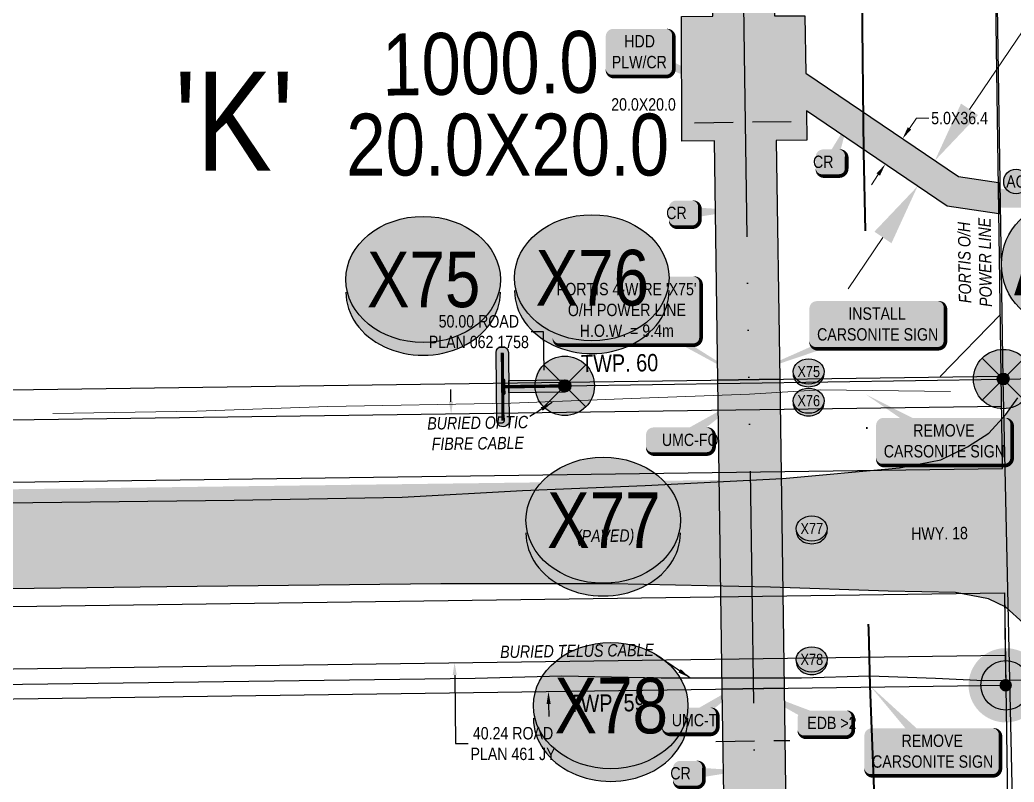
# Model space of a CAD drawing. Extents: x 57693 to 70573, y 5994359 to 6008381.
# Drawn here: x 64989 to 65149.7, y 5998480.8 to 5998604 of the extents above; entities that cross this region are included whole.
import ezdxf
from ezdxf.enums import TextEntityAlignment as Align

# ---------------------------------------------------------------- set-up
doc = ezdxf.new("R2010")
doc.units = 0
doc.header["$LTSCALE"] = 5
doc.header["$PDSIZE"] = -3
for name, pattern in [('COOP2', [10, 5, -1, 0, -1, 0, -1, 0, -1, 0, -1]), ('DASHDOT', [25.4, 12.7, -6.35, 0, -6.35]), ('foc-TIELINE', [1.875, 1.25, -0.625])]:
    doc.linetypes.add(name, pattern=pattern)
doc.layers.get('Defpoints').update_dxf_attribs({"color": 9})
doc.layers.add('AS-FIBRE-OPTIC', color=7, linetype='foc-FIBREOP', lineweight=9, true_color=0xff9c38)
doc.layers.add('AS-FIBRE-OPTIC-1000', color=7, linetype='foc-FIBREOP', lineweight=9, true_color=0xff9c38)
for name, color, linetype in [('AS-POWER', 104, 'foc-POWER'), ('AS-POWER-EXISTING-PP', 72, 'Continuous'), ('AS-POWER-EXISTING-PP-1000', 72, 'Continuous'), ('AS-POWER-T-1000', 104, 'Continuous'), ('AS-ROADS', 254, 'Continuous'), ('AS-SYMBOL', 7, 'Continuous'), ('AS-SYMBOL-1000', 7, 'Continuous'), ('AS-TELEPHONE', 224, 'foc-TEL'), ('AS-TELEPHONE-T-1000', 224, 'Continuous'), ('CG-NOTES', 7, 'Continuous'), ('CG-NOTES-1000', 7, 'Continuous'), ('D-TXT-1000', 6, 'Continuous'), ('DETAIL-T', 7, 'Continuous'), ('L-MON', 1, 'Continuous'), ('L-MON-1000', 1, 'Continuous'), ('L-ROAD-T-1000', 7, 'Continuous'), ('L-SEC', 7, 'Continuous'), ('L-TITLEDB', 4, 'Continuous'), ('L-TITLEDB-T-1000', 4, 'Continuous'), ('P-APEX RECON PAY ITEMS-1000', 240, 'Continuous'), ('P-APEX RECON-10m BUFFER', 51, 'COOP2'), ('P-APEX RECON-URBAN', 30, 'COOP2'), ('P-APEX RECON-WORK AREA', 104, 'Continuous'), ('P-BUFFER-PURPLE', 187, 'foc-TIELINE'), ('P-BUFFER-PURPLE-T', 187, 'Continuous'), ('P-CROSSINGS', 250, 'Continuous'), ('P-CROSSINGS-1000', 250, 'Continuous')]:
    doc.layers.add(name, color=color, linetype=linetype)
for name, color, linetype, lineweight in [('AS-RECON EXISTING', 151, 'DASHDOT', 40), ('P-APEX RECON-TWS-T', 104, 'Continuous', 9), ('P-APEX RECON-TWS-T-1000', 104, 'Continuous', 9), ('T-TEXT-1000', 48, 'Continuous', 18)]:
    doc.layers.add(name, color=color, linetype=linetype, lineweight=lineweight)
doc.layers.add('P-APEX RECON-TO BE DRILLED-H', color=7, linetype='Continuous', true_color=0xffafe1)
doc.styles.add('1.8', font='ARIALN.TTF', dxfattribs={"height": 2})
doc.styles.add('175L', font='ARIALN.TTF', dxfattribs={"height": 10})
doc.styles.add('80', font='ARIALN.TTF', dxfattribs={"height": 10})
doc.styles.add('80CG', font='ARIALN.TTF', dxfattribs={"height": 10})
doc.styles.add('80L', font='ARIALN.TTF', dxfattribs={"height": 10})
doc.styles.add('Crossing', font='ARIALN.TTF', dxfattribs={"height": 10})
doc.styles.add('foc-LtypeFont', font='ARIALN.TTF', dxfattribs={"height": 7.35})
doc.linetypes.add('foc-FIBREOP', pattern='A,10,-1,["FO",foc-LtypeFont,S=0.2,R=0,X=-0.5,Y=-0.75],-2.75', length=13.75)
doc.linetypes.add('foc-POWER', pattern='A,6,-1,["P",foc-LtypeFont,S=0.2,R=0,X=-0.625,Y=-0.75],-1.24,4', length=12.24)
doc.linetypes.add('foc-POWER-NOLINE', pattern='A,0,-4,["P",foc-LtypeFont,S=0.2,R=0,X=-0.625,Y=-0.75],-8.24', length=12.24)
doc.linetypes.add('foc-TEL', pattern='A,2,-1,["T",foc-LtypeFont,S=0.2,R=0,X=-0.425,Y=-0.75],-1.24,8', length=12.24)
doc.dimstyles.new('Compass 1 000', dxfattribs={"dimtxt": 1.8, "dimasz": 2, "dimexe": 0.2, "dimexo": 0.0625, "dimgap": 0.5, "dimtad": 0, "dimtih": 1, "dimtoh": 1, "dimzin": 0, "dimdsep": 46, "dimtxsty": '1.8', "dimcen": 0.1, "dimse1": 1, "dimse2": 1, "dimclrd": 256, "dimclrt": 256, "dimaunit": 1, "dimadec": 4, "dimazin": 0, "dimtfac": 0.06, "dimtofl": 0, "dimtmove": 0, "dimatfit": 0, "dimfxl": 0.2, "dimtolj": 1, "dimtzin": 0, "dimlwd": -1, "dimarcsym": 0})
doc.dimstyles.new('Compass 5 000', dxfattribs={"dimscale": 5, "dimtxt": 9, "dimasz": 2, "dimexe": 0.2, "dimexo": 0.0625, "dimgap": 0.5, "dimtad": 0, "dimtih": 1, "dimtoh": 1, "dimzin": 0, "dimdsep": 46, "dimtxsty": '80CG', "dimcen": 0.1, "dimse1": 1, "dimse2": 1, "dimclrd": 256, "dimclrt": 256, "dimaunit": 1, "dimadec": 4, "dimazin": 0, "dimtfac": 0.06, "dimtofl": 0, "dimtmove": 0, "dimatfit": 1, "dimfxl": 0.2, "dimtolj": 1, "dimtzin": 0, "dimlwd": -1, "dimarcsym": 0})

# ---------------------------------------------------------------- blocks, each defined once
blk = doc.blocks.new('fdia')
at = {"color": 255, "const_width": 1}
blk.add_lwpolyline([(-0.5, 0, 1), (0.5, 0, 1)], format="xyb", close=True, dxfattribs=at)
blk = doc.blocks.new('Fdiaa')
blk.add_blockref('fdia', (0, 0))
blk = doc.blocks.new('fdib')
at = {"color": 1, "const_width": 1.6}
blk.add_lwpolyline([(-0.4, 0, 1), (0.4, 0, 1)], format="xyb", close=True, dxfattribs=at)
at = {"color": 1}
blk.add_circle((0, 0), 0.8, dxfattribs=at)
blk = doc.blocks.new('Fdibb')
blk.add_blockref('fdib', (0, 0))
blk = doc.blocks.new('fdicc')
for name in ['Fdibb', 'Fdiaa']:
    blk.add_blockref(name, (0, 0))
blk = doc.blocks.new('FDI')
blk.add_blockref('fdicc', (0, 0))
blk = doc.blocks.new('*U416')
h = blk.add_hatch(color=255)
h.dxf.hatch_style = 1
edge = h.paths.add_edge_path()
edge.add_arc((-0.012, 1.1), 0.2, 0.6448, 180.6448, ccw=False)
edge.add_line((0.188, 1.102), (0.202, -0.198))
edge.add_line((0.202, -0.198), (0.212, -1.098))
edge.add_arc((0.012, -1.1), 0.2, -179.3552, 0.6448, ccw=False)
edge.add_line((-0.188, -1.102), (-0.212, 1.098))
h = blk.add_hatch(color=255)
h.dxf.hatch_style = 1
edge = h.paths.add_edge_path()
edge.add_arc((2.008, 0.023), 0.2, -89.3552, 90.6448, ccw=False)
edge.add_line((2.01, -0.177), (0.202, -0.198))
edge.add_line((0.202, -0.198), (0.198, 0.202))
edge.add_line((0.198, 0.202), (2.006, 0.223))
at = {"color": 255}
blk.add_lwpolyline([(-0.212, 1.098, -1), (0.188, 1.102), (0.202, -0.198), (0.212, -1.098, -1), (-0.188, -1.102)], format="xyb", close=True, dxfattribs=at)
at = {"color": 72, "const_width": 0.1, "flags": 128}
for points in [[(-0.012, 1.1), (0.012, -1.1)], [(2.008, 0.023), (0, 0)]]:
    blk.add_lwpolyline(points, dxfattribs=at)
at = {"color": 255, "flags": 128}
blk.add_lwpolyline([(2.006, 0.223, -1), (2.01, -0.177), (0.202, -0.198), (0.198, 0.202)], format="xyb", close=True, dxfattribs=at)
blk = doc.blocks.new('POWERPOLE')
h = blk.add_hatch(color=255)
edge = h.paths.add_edge_path()
edge.add_arc((0, 0), 0.96, 0, 360)
at = {"linetype": 'Continuous'}
for p, q in [((0.679, -0.679), (-0.679, 0.679)), ((-0.679, -0.679), (0.679, 0.679))]:
    blk.add_line(p, q, dxfattribs=at)
blk.add_circle((0, 0), 0.96, dxfattribs=at)
blk = doc.blocks.new('*U1187')
h = blk.add_hatch(color=255)
h.dxf.hatch_style = 1
edge = h.paths.add_edge_path()
edge.add_arc((0, 0), 9.99, 0, 360)
at = {"color": 170}
blk.add_circle((0, 0), 9.99, dxfattribs=at)
at = {"color": 170, "style": '175L'}
blk.add_text('AC', height=10, dxfattribs=at).set_placement((0, 0), align=Align.MIDDLE_CENTER)
blk = doc.blocks.new('*D1939')
at = {"layer": 'Defpoints', "color": 0, "transparency": 16777216}
for p in [(65130.1, 5998585.85), (65127.3, 5998581.71), (65136.9, 5998581.25)]:
    blk.add_point(p, dxfattribs=at)
at = {"layer": 'P-APEX RECON-TWS-T', "transparency": 16777216}
for p, q in [((65142.51, 5998589.53), (65157.82, 5998612.16)), ((65157.82, 5998612.16), (65167.82, 5998612.16)), ((65128.5, 5998568.83), (65122.89, 5998560.55))]:
    blk.add_line(p, q, dxfattribs=at)
for points in [[(65141.13, 5998590.47), (65143.89, 5998588.6), (65136.9, 5998581.25)], [(65127.12, 5998569.77), (65129.88, 5998567.9), (65134.1, 5998577.11)]]:
    blk.add_solid(points, dxfattribs=at)
at = {"layer": 'P-APEX RECON-TWS-T', "transparency": 16777216, "insert": (65192.74, 5998612.16), "char_height": 10, "attachment_point": 5, "style": '80CG'}
blk.add_mtext('\\A1;5.0X36.4', dxfattribs=at)
blk = doc.blocks.new('*U1940')
h = blk.add_hatch(color=255)
edge = h.paths.add_edge_path()
edge.add_line((-46.5, -20), (46.5, -20))
edge.add_arc((46.5, -14), 6, 270, 360)
edge.add_line((52.5, -14), (52.5, 12.5))
edge.add_arc((46.5, 12.5), 6, 0, 90)
edge.add_line((46.5, 18.5), (-46.5, 18.5))
edge.add_arc((-46.5, 12.5), 6, 90, 180)
edge.add_line((-52.5, 12.5), (-52.5, -14))
edge.add_arc((-46.5, -14), 6, 180, 270)
at = {"color": 104, "flags": 128}
blk.add_lwpolyline([(-46.5, -20, 3, 3, 0), (46.5, -20, 3, 3, 0.414214), (52.5, -14, 3, 3, 0), (52.5, 12.5, 3, 0, 0.414214), (46.5, 18.5, 0, 0, 0), (-46.5, 18.5, 0, 0, 0.414214), (-52.5, 12.5, 0, 0, 0), (-52.5, -14, 0, 3, 0.414214)], format="xyseb", close=True, dxfattribs=at)
blk.add_lwpolyline([(-84.83, 0.7, 0, 7.5, 0), (0, 0, 0, 0, 0)], format="xyseb", dxfattribs=at)
at = {"color": 104, "style": '80'}
blk.add_attdef('ENTER_TEXT_001', (-26.85, -4.92), '', height=10, dxfattribs=at)
blk = doc.blocks.new('*U1941')
at = {"true_color": 0xffffa8}
h = blk.add_hatch(color=51, dxfattribs=at)
edge = h.paths.add_edge_path()
edge.add_line((-21.5, -20), (21.5, -20))
edge.add_arc((21.5, -14), 6, 270, 360)
edge.add_line((27.5, -14), (27.5, 12.5))
edge.add_arc((21.5, 12.5), 6, 0, 90)
edge.add_line((21.5, 18.5), (-21.5, 18.5))
edge.add_arc((-21.5, 12.5), 6, 90, 180)
edge.add_line((-27.5, 12.5), (-27.5, -14))
edge.add_arc((-21.5, -14), 6, 180, 270)
at = {"color": 240, "flags": 128}
blk.add_lwpolyline([(-21.5, -20, 3, 3, 0), (21.5, -20, 3, 3, 0.414214), (27.5, -14, 3, 3, 0), (27.5, 12.5, 3, 0, 0.414214), (21.5, 18.5, 0, 0, 0), (-21.5, 18.5, 0, 0, 0.414214), (-27.5, 12.5, 0, 0, 0), (-27.5, -14, 0, 3, 0.414214)], format="xyseb", close=True, dxfattribs=at)
for points in [[(84.61, -37.36, 0, 10, 0), (0, 0, 5, 5, 0)], [(11.03, -3.01, 0, 10, 0), (0, 0, 5, 5, 0)]]:
    blk.add_lwpolyline(points, format="xyseb", dxfattribs=at)
at = {"color": 4, "style": '80'}
blk.add_attdef('OTHER_001', (-14.7, -5), '', height=10, dxfattribs=at)
blk = doc.blocks.new('*D1946')
at = {"layer": 'Defpoints', "color": 0, "transparency": 16777216}
for p in [(65131.67, 5998584.79), (65132.28, 5998584.38), (65129.48, 5998580.24)]:
    blk.add_point(p, dxfattribs=at)
at = {"layer": 'P-APEX RECON-TWS-T-1000', "transparency": 16777216}
for p, q in [((65132.79, 5998586.45), (65133.91, 5998588.11)), ((65133.91, 5998588.11), (65135.91, 5998588.11)), ((65127.75, 5998579), (65126.63, 5998577.34))]:
    blk.add_line(p, q, dxfattribs=at)
for points in [[(65132.51, 5998586.64), (65133.06, 5998586.26), (65131.67, 5998584.79)], [(65127.47, 5998579.19), (65128.02, 5998578.81), (65128.87, 5998580.66)]]:
    blk.add_solid(points, dxfattribs=at)
at = {"layer": 'P-APEX RECON-TWS-T-1000', "transparency": 16777216, "insert": (65140.89, 5998588.11), "char_height": 2, "attachment_point": 5, "style": '1.8'}
blk.add_mtext('\\A1;5.0X36.4', dxfattribs=at)
blk = doc.blocks.new('*U1944')
at = {"true_color": 0xffffa8}
h = blk.add_hatch(color=51, dxfattribs=at)
edge = h.paths.add_edge_path()
edge.add_line((-6.5, -11.5), (6.5, -11.5))
edge.add_arc((6.5, -5.5), 6, 270, 360)
edge.add_line((12.5, -5.5), (12.5, 4))
edge.add_arc((6.5, 4), 6, 0, 90)
edge.add_line((6.5, 10), (-6.5, 10))
edge.add_arc((-6.5, 4), 6, 90, 180)
edge.add_line((-12.5, 4), (-12.5, -5.5))
edge.add_arc((-6.5, -5.5), 6, 180, 270)
at = {"color": 240, "flags": 128}
for points in [[(13.15, 30.92, 0, 10, 0), (0, 0, 5, 5, 0)], [(11.03, -3.01, 0, 10, 0), (0, 0, 5, 5, 0)]]:
    blk.add_lwpolyline(points, format="xyseb", dxfattribs=at)
blk.add_lwpolyline([(-6.5, -11.5, 3, 3, 0), (6.5, -11.5, 3, 3, 0.414214), (12.5, -5.5, 3, 3, 0), (12.5, 4, 3, 0, 0.414214), (6.5, 10, 0, 0, 0), (-6.5, 10, 0, 0, 0.414214), (-12.5, 4, 0, 0, 0), (-12.5, -5.5, 0, 3, 0.414214)], format="xyseb", close=True, dxfattribs=at)
at = {"color": 4, "style": '80'}
blk.add_attdef('OTHER_001', (-14.7, -5), '', height=10, dxfattribs=at)
blk = doc.blocks.new('*U1949')
at = {"true_color": 0xffffa8}
h = blk.add_hatch(color=51, dxfattribs=at)
edge = h.paths.add_edge_path()
edge.add_line((-16.5, -11.5), (16.5, -11.5))
edge.add_arc((16.5, -5.5), 6, 270, 360)
edge.add_line((22.5, -5.5), (22.5, 4))
edge.add_arc((16.5, 4), 6, 0, 90)
edge.add_line((16.5, 10), (-16.5, 10))
edge.add_arc((-16.5, 4), 6, 90, 180)
edge.add_line((-22.5, 4), (-22.5, -5.5))
edge.add_arc((-16.5, -5.5), 6, 180, 270)
at = {"color": 240, "flags": 128}
for points in [[(51.79, 35.27, 0, 10, 0), (0, 0, 5, 5, 0)], [(11.03, -3.01, 0, 10, 0), (0, 0, 5, 5, 0)]]:
    blk.add_lwpolyline(points, format="xyseb", dxfattribs=at)
blk.add_lwpolyline([(-16.5, -11.5, 3, 3, 0), (16.5, -11.5, 3, 3, 0.414214), (22.5, -5.5, 3, 3, 0), (22.5, 4, 3, 0, 0.414214), (16.5, 10, 0, 0, 0), (-16.5, 10, 0, 0, 0.414214), (-22.5, 4, 0, 0, 0), (-22.5, -5.5, 0, 3, 0.414214)], format="xyseb", close=True, dxfattribs=at)
at = {"color": 4, "style": '80'}
blk.add_attdef('OTHER_001', (-14.7, -5), '', height=10, dxfattribs=at)
blk = doc.blocks.new('*U1950')
at = {"true_color": 0xffffa8}
h = blk.add_hatch(color=51, dxfattribs=at)
edge = h.paths.add_edge_path()
edge.add_line((-16.5, -11.5), (16.5, -11.5))
edge.add_arc((16.5, -5.5), 6, 270, 360)
edge.add_line((22.5, -5.5), (22.5, 4))
edge.add_arc((16.5, 4), 6, 0, 90)
edge.add_line((16.5, 10), (-16.5, 10))
edge.add_arc((-16.5, 4), 6, 90, 180)
edge.add_line((-22.5, 4), (-22.5, -5.5))
edge.add_arc((-16.5, -5.5), 6, 180, 270)
at = {"color": 240, "flags": 128}
for points in [[(-61.11, 28.27, 0, 10, 0), (0, 0, 5, 5, 0)], [(11.03, -3.01, 0, 10, 0), (0, 0, 5, 5, 0)]]:
    blk.add_lwpolyline(points, format="xyseb", dxfattribs=at)
blk.add_lwpolyline([(-16.5, -11.5, 3, 3, 0), (16.5, -11.5, 3, 3, 0.414214), (22.5, -5.5, 3, 3, 0), (22.5, 4, 3, 0, 0.414214), (16.5, 10, 0, 0, 0), (-16.5, 10, 0, 0, 0.414214), (-22.5, 4, 0, 0, 0), (-22.5, -5.5, 0, 3, 0.414214)], format="xyseb", close=True, dxfattribs=at)
at = {"color": 4, "style": '80'}
blk.add_attdef('OTHER_001', (-14.7, -5), '', height=10, dxfattribs=at)
blk = doc.blocks.new('*U1951')
at = {"true_color": 0xffffa8}
h = blk.add_hatch(color=51, dxfattribs=at)
edge = h.paths.add_edge_path()
edge.add_line((-49, -20), (49, -20))
edge.add_arc((49, -14), 6, 270, 360)
edge.add_line((55, -14), (55, 12.5))
edge.add_arc((49, 12.5), 6, 0, 90)
edge.add_line((49, 18.5), (-49, 18.5))
edge.add_arc((-49, 12.5), 6, 90, 180)
edge.add_line((-55, 12.5), (-55, -14))
edge.add_arc((-49, -14), 6, 180, 270)
at = {"color": 240, "flags": 128}
for points in [[(-50.43, 52.76, 0, 10, 0), (0, 0, 5, 5, 0)], [(11.21, 8, 0, 10, 0), (0, 0, 5, 5, 0)]]:
    blk.add_lwpolyline(points, format="xyseb", dxfattribs=at)
blk.add_lwpolyline([(-49, -20, 3, 3, 0), (49, -20, 3, 3, 0.414214), (55, -14, 3, 3, 0), (55, 12.5, 3, 0, 0.414214), (49, 18.5, 0, 0, 0), (-49, 18.5, 0, 0, 0.414214), (-55, 12.5, 0, 0, 0), (-55, -14, 0, 3, 0.414214)], format="xyseb", close=True, dxfattribs=at)
at = {"color": 4, "style": '80'}
blk.add_attdef('OTHER_001', (-14.7, -5), '', height=10, dxfattribs=at)
blk = doc.blocks.new('*U1952')
at = {"true_color": 0xffffa8}
h = blk.add_hatch(color=51, dxfattribs=at)
edge = h.paths.add_edge_path()
edge.add_line((-49, -20), (49, -20))
edge.add_arc((49, -14), 6, 270, 360)
edge.add_line((55, -14), (55, 12.5))
edge.add_arc((49, 12.5), 6, 0, 90)
edge.add_line((49, 18.5), (-49, 18.5))
edge.add_arc((-49, 12.5), 6, 90, 180)
edge.add_line((-55, 12.5), (-55, -14))
edge.add_arc((-49, -14), 6, 180, 270)
at = {"color": 240, "flags": 128}
for points in [[(-63.53, 37.67, 0, 10, 0), (0, 0, 5, 5, 0)], [(11.21, 8, 0, 10, 0), (0, 0, 5, 5, 0)]]:
    blk.add_lwpolyline(points, format="xyseb", dxfattribs=at)
blk.add_lwpolyline([(-49, -20, 3, 3, 0), (49, -20, 3, 3, 0.414214), (55, -14, 3, 3, 0), (55, 12.5, 3, 0, 0.414214), (49, 18.5, 0, 0, 0), (-49, 18.5, 0, 0, 0.414214), (-55, 12.5, 0, 0, 0), (-55, -14, 0, 3, 0.414214)], format="xyseb", close=True, dxfattribs=at)
at = {"color": 4, "style": '80'}
blk.add_attdef('OTHER_001', (-14.7, -5), '', height=10, dxfattribs=at)
blk = doc.blocks.new('*U1953')
h = blk.add_hatch(color=255)
edge = h.paths.add_edge_path()
edge.add_line((-54, -28.5), (54, -28.5))
edge.add_arc((54, -22.5), 6, 270, 360)
edge.add_line((60, -22.5), (60, 21))
edge.add_arc((54, 21), 6, 0, 90)
edge.add_line((54, 27), (-54, 27))
edge.add_arc((-54, 21), 6, 90, 180)
edge.add_line((-60, 21), (-60, -22.5))
edge.add_arc((-54, -22.5), 6, 180, 270)
at = {"color": 104, "flags": 128}
blk.add_lwpolyline([(-54, -28.5, 3, 3, 0), (54, -28.5, 3, 3, 0.414214), (60, -22.5, 3, 3, 0), (60, 21, 3, 0, 0.414214), (54, 27, 0, 0, 0), (-54, 27, 0, 0, 0.414214), (-60, 21, 0, 0, 0), (-60, -22.5, 0, 3, 0.414214)], format="xyseb", close=True, dxfattribs=at)
blk.add_lwpolyline([(102.01, -59.59, 0, 7.5, 0), (0, 0, 0, 0, 0)], format="xyseb", dxfattribs=at)
at = {"color": 104, "style": '80'}
blk.add_attdef('ENTER_TEXT_001', (-26.85, -4.92), '', height=10, dxfattribs=at)
blk = doc.blocks.new('*U1954')
at = {"true_color": 0xffffa8}
h = blk.add_hatch(color=51, dxfattribs=at)
edge = h.paths.add_edge_path()
edge.add_line((-49, -20), (49, -20))
edge.add_arc((49, -14), 6, 270, 360)
edge.add_line((55, -14), (55, 12.5))
edge.add_arc((49, 12.5), 6, 0, 90)
edge.add_line((49, 18.5), (-49, 18.5))
edge.add_arc((-49, 12.5), 6, 90, 180)
edge.add_line((-55, 12.5), (-55, -14))
edge.add_arc((-49, -14), 6, 180, 270)
at = {"color": 240, "flags": 128}
blk.add_lwpolyline([(-49, -20, 3, 3, 0), (49, -20, 3, 3, 0.414214), (55, -14, 3, 3, 0), (55, 12.5, 3, 0, 0.414214), (49, 18.5, 0, 0, 0), (-49, 18.5, 0, 0, 0.414214), (-55, 12.5, 0, 0, 0), (-55, -14, 0, 3, 0.414214)], format="xyseb", close=True, dxfattribs=at)
for points in [[(-102.76, -40.03, 0, 10, 0), (0, 0, 5, 5, 0)], [(11.03, -3.01, 0, 10, 0), (0, 0, 5, 5, 0)]]:
    blk.add_lwpolyline(points, format="xyseb", dxfattribs=at)
at = {"color": 4, "style": '80'}
blk.add_attdef('OTHER_001', (-14.7, -5), '', height=10, dxfattribs=at)
blk = doc.blocks.new('*U1955')
at = {"true_color": 0xffffa8}
h = blk.add_hatch(color=51, dxfattribs=at)
edge = h.paths.add_edge_path()
edge.add_line((-21.5, -11.5), (21.5, -11.5))
edge.add_arc((21.5, -5.5), 6, 270, 360)
edge.add_line((27.5, -5.5), (27.5, 4))
edge.add_arc((21.5, 4), 6, 0, 90)
edge.add_line((21.5, 10), (-21.5, 10))
edge.add_arc((-21.5, 4), 6, 90, 180)
edge.add_line((-27.5, 4), (-27.5, -5.5))
edge.add_arc((-21.5, -5.5), 6, 180, 270)
at = {"color": 240, "flags": 128}
for points in [[(55.75, 36.74, 0, 10, 0), (0, 0, 5, 5, 0)], [(11.03, -3.01, 0, 10, 0), (0, 0, 5, 5, 0)]]:
    blk.add_lwpolyline(points, format="xyseb", dxfattribs=at)
blk.add_lwpolyline([(-21.5, -11.5, 3, 3, 0), (21.5, -11.5, 3, 3, 0.414214), (27.5, -5.5, 3, 3, 0), (27.5, 4, 3, 0, 0.414214), (21.5, 10, 0, 0, 0), (-21.5, 10, 0, 0, 0.414214), (-27.5, 4, 0, 0, 0), (-27.5, -5.5, 0, 3, 0.414214)], format="xyseb", close=True, dxfattribs=at)
at = {"color": 4, "style": '80'}
blk.add_attdef('OTHER_001', (-14.7, -5), '', height=10, dxfattribs=at)
blk = doc.blocks.new('*U1956')
h = blk.add_hatch(color=255)
h.dxf.hatch_style = 1
edge = h.paths.add_edge_path()
edge.add_arc((-0.02, 1.1), 0.2, 1.0318, 181.0318, ccw=False)
edge.add_line((0.18, 1.1), (0.2, -0.2))
edge.add_line((0.2, -0.2), (0.22, -1.1))
edge.add_arc((0.02, -1.1), 0.2, -178.9682, 1.0318, ccw=False)
edge.add_line((-0.18, -1.1), (-0.22, 1.1))
h = blk.add_hatch(color=255)
h.dxf.hatch_style = 1
edge = h.paths.add_edge_path()
edge.add_arc((9.95, 0.18), 0.2, -88.9682, 91.0318, ccw=False)
edge.add_line((9.95, -0.02), (0.2, -0.2))
edge.add_line((0.2, -0.2), (0.2, 0.2))
edge.add_line((0.2, 0.2), (9.94, 0.38))
at = {"color": 255}
blk.add_lwpolyline([(-0.22, 1.1, -1), (0.18, 1.1), (0.2, -0.2), (0.22, -1.1, -1), (-0.18, -1.1)], format="xyb", close=True, dxfattribs=at)
at = {"color": 72, "const_width": 0.1, "flags": 128}
for points in [[(-0.02, 1.1), (0.02, -1.1)], [(9.95, 0.18), (0, 0)]]:
    blk.add_lwpolyline(points, dxfattribs=at)
at = {"color": 255, "flags": 128}
blk.add_lwpolyline([(9.94, 0.38, -1), (9.95, -0.02), (0.2, -0.2), (0.2, 0.2)], format="xyb", close=True, dxfattribs=at)
blk = doc.blocks.new('*D1957')
at = {"layer": 'Defpoints', "color": 0, "transparency": 16777216}
for p in [(65068.73, 5998545.3), (65073.74, 5998545.37), (65069.42, 5998495.38)]:
    blk.add_point(p, dxfattribs=at)
at = {"layer": 'L-TITLEDB-T-1000', "transparency": 16777216}
for p, q in [((65073.63, 5998553.6), (65071.63, 5998553.6)), ((65073.72, 5998547.37), (65073.63, 5998553.6)), ((65074.46, 5998493.45), (65074.49, 5998491.45))]:
    blk.add_line(p, q, dxfattribs=at)
for points in [[(65074.05, 5998547.38), (65073.38, 5998547.37), (65073.74, 5998545.37)], [(65074.79, 5998493.46), (65074.13, 5998493.45), (65074.43, 5998495.45)]]:
    blk.add_solid(points, dxfattribs=at)
at = {"layer": 'L-TITLEDB-T-1000', "transparency": 16777216, "insert": (65063.18, 5998553.6), "char_height": 2, "attachment_point": 5, "style": '1.8'}
blk.add_mtext('\\A1;50.00 ROAD\\PPLAN 062 1758', dxfattribs=at)
blk = doc.blocks.new('*D1958')
at = {"layer": 'Defpoints', "color": 0, "transparency": 16777216}
for p in [(65071.49, 5998540.47), (65187.07, 5998501.88), (65072.04, 5998500.29)]:
    blk.add_point(p, dxfattribs=at)
at = {"layer": 'L-TITLEDB-T-1000', "transparency": 16777216}
for p, q in [((65186.29, 5998558.36), (65184.29, 5998558.36)), ((65186.49, 5998544.05), (65186.29, 5998558.36)), ((65187.09, 5998499.88), (65187.12, 5998497.88))]:
    blk.add_line(p, q, dxfattribs=at)
for points in [[(65186.82, 5998544.06), (65186.15, 5998544.05), (65186.51, 5998542.05)], [(65187.43, 5998499.88), (65186.76, 5998499.87), (65187.07, 5998501.88)]]:
    blk.add_solid(points, dxfattribs=at)
at = {"layer": 'L-TITLEDB-T-1000', "transparency": 16777216, "insert": (65177.01, 5998558.36), "char_height": 2, "attachment_point": 5, "style": '1.8'}
blk.add_mtext('\\A1;40.24 ROAD\\PPLAN 468 JY', dxfattribs=at)
blk = doc.blocks.new('xing2')
h = blk.add_hatch(color=50)
h.dxf.hatch_style = 1
edge = h.paths.add_edge_path()
edge.add_ellipse((0, 0), major_axis=(-12.5, 0), ratio=0.816297, start_angle=0, end_angle=360)
h = blk.add_hatch(color=250)
h.dxf.hatch_style = 1
edge = h.paths.add_edge_path()
edge.add_ellipse((0, -2.05), major_axis=(-12.5, 0), ratio=0.816297, start_angle=0, end_angle=180)
edge.add_line((12.5, -2.05), (12.5, 0))
edge.add_ellipse((0, 0), major_axis=(-12.5, 0), ratio=0.816297, start_angle=0, end_angle=180, ccw=False)
edge.add_line((-12.5, 0), (-12.5, -2.05))
at = {"color": 250}
blk.add_ellipse((0, 0), major_axis=(-12.5, 0), ratio=0.816297, dxfattribs=at)
blk.add_ellipse((0, -2.05), major_axis=(-12.5, 0), ratio=0.816297, start_param=0, end_param=3.141593, dxfattribs=at)
at = {"color": 250, "style": 'Crossing'}
blk.add_attdef('CROSSING', text='', height=9, dxfattribs=at).set_placement((0.09, 0.02), align=Align.MIDDLE_CENTER)
at = {"color": 250, "style": 'Crossing', "flags": 1}
for tag, p in [('OWNER', (0.09, -12.49)), ('DESCRIPTION', (0.09, -25.77)), ('LOCATION', (0.09, -39.3)), ('DWG_REF', (0.09, -52.84))]:
    blk.add_attdef(tag, text='', height=9, dxfattribs=at).set_placement(p, align=Align.MIDDLE_CENTER)
blk = doc.blocks.new('*U2148')
at = {"true_color": 0xffffa8}
h = blk.add_hatch(color=51, dxfattribs=at)
edge = h.paths.add_edge_path()
edge.add_line((-6.5, -11.5), (6.5, -11.5))
edge.add_arc((6.5, -5.5), 6, 270, 360)
edge.add_line((12.5, -5.5), (12.5, 4))
edge.add_arc((6.5, 4), 6, 0, 90)
edge.add_line((6.5, 10), (-6.5, 10))
edge.add_arc((-6.5, 4), 6, 90, 180)
edge.add_line((-12.5, 4), (-12.5, -5.5))
edge.add_arc((-6.5, -5.5), 6, 180, 270)
at = {"color": 240, "flags": 128}
blk.add_lwpolyline([(-6.5, -11.5, 3, 3, 0), (6.5, -11.5, 3, 3, 0.414214), (12.5, -5.5, 3, 3, 0), (12.5, 4, 3, 0, 0.414214), (6.5, 10, 0, 0, 0), (-6.5, 10, 0, 0, 0.414214), (-12.5, 4, 0, 0, 0), (-12.5, -5.5, 0, 3, 0.414214)], format="xyseb", close=True, dxfattribs=at)
for points in [[(44.18, 2.15, 0, 10, 0), (0, 0, 5, 5, 0)], [(11.03, -3.01, 0, 10, 0), (0, 0, 5, 5, 0)]]:
    blk.add_lwpolyline(points, format="xyseb", dxfattribs=at)
at = {"color": 4, "style": '80'}
blk.add_attdef('OTHER_001', (-14.7, -5), '', height=10, dxfattribs=at)
blk = doc.blocks.new('*D2149')
at = {"layer": 'Defpoints', "color": 0, "transparency": 16777216}
for p in [(65062.41, 5998540.34), (65059.25, 5998500.12), (65062.97, 5998500.17)]:
    blk.add_point(p, dxfattribs=at)
at = {"layer": 'L-TITLEDB-T-1000', "transparency": 16777216}
for p, q in [((65058.67, 5998542.29), (65058.65, 5998544.29)), ((65059.28, 5998498.12), (65059.43, 5998487.04)), ((65059.43, 5998487.04), (65061.43, 5998487.04))]:
    blk.add_line(p, q, dxfattribs=at)
for points in [[(65059.01, 5998542.3), (65058.34, 5998542.29), (65058.7, 5998540.29)], [(65059.62, 5998498.12), (65058.95, 5998498.11), (65059.25, 5998500.12)]]:
    blk.add_solid(points, dxfattribs=at)
at = {"layer": 'L-TITLEDB-T-1000', "transparency": 16777216, "insert": (65068.71, 5998487.04), "char_height": 2, "attachment_point": 5, "style": '1.8'}
blk.add_mtext('\\A1;40.24 ROAD\\PPLAN 461 JY', dxfattribs=at)

msp = doc.modelspace()

# ---------------------------------------------------------------- hatches: boundary and pattern name
at = {"layer": 'AS-ROADS'}
h = msp.add_hatch(color=256, dxfattribs=at)
h.dxf.hatch_style = 1
h.paths.add_polyline_path([(65152.841, 5998554.166), (65152.623, 5998584.299), (65162.619, 5998583.585), (65163.252, 5998548.492), (65163.886, 5998545.948), (65164.695, 5998543.724), (65166.803, 5998541.021), (65169.24, 5998538.611), (65171.515, 5998536.943), (65174.539, 5998535.292), (65178.417, 5998534.007), (65180.463, 5998533.384), (65184.173, 5998532.556), (65186.534, 5998532.32), (65209.36, 5998531.327), (65231.986, 5998530.766), (65254.592, 5998530.183), (65275.087, 5998529.846), (65291.554, 5998529.572), (65284.575, 5998516.152), (65248.05, 5998515.318), (65226.43, 5998514.518), (65201.355, 5998513.255), (65179.854, 5998512.261), (65176.683, 5998511.778), (65174.817, 5998511.233), (65172.843, 5998510.305), (65170.93, 5998509.052), (65169.259, 5998507.347), (65167.821, 5998505.826), (65166.493, 5998503.765), (65165.345, 5998501.503), (65164.507, 5998495.907), (65164.545, 5998485.399), (65163.384, 5998456.8), (65155.563, 5998457.731), (65155.646, 5998474.428), (65154.934, 5998497.476), (65154.508, 5998501.253), (65153.045, 5998504.15), (65151.23, 5998506.529), (65148.368, 5998509.108), (65145.585, 5998510.424), (65140.22, 5998511.476), (65129.335, 5998511.694), (65110.324, 5998512.345), (65084.741, 5998512.841), (65057.037, 5998512.859), (65012.727, 5998512.389), (64969.809, 5998511.833), (64927.318, 5998511.342), (64940.717, 5998525.332), (64981.761, 5998525.891), (65023.644, 5998526.356), (65050.775, 5998526.855), (65070.246, 5998527.945), (65090.079, 5998528.761), (65112.283, 5998529.868), (65131.202, 5998531.605), (65137.855, 5998532.882), (65142.152, 5998535.027), (65145.644, 5998537.211), (65148.387, 5998540.226), (65150.314, 5998542.914), (65151.676, 5998546.785), (65152.544, 5998550.597)])
at = {"layer": 'P-APEX RECON-10m BUFFER'}
h = msp.add_hatch(color=256, dxfattribs=at)
h.dxf.hatch_style = 1
h.paths.add_polyline_path([(65101.615, 5999146.634), (65101.614, 5999146.685), (65093.369, 5999187.31), (65089.482, 5999191.552), (65082.585, 5999252.523), (65087.778, 5999265.64), (65087.761, 5999274.874), (65092.77, 5999274.897), (65091.921, 5999335.479), (65101.913, 5999335.623), (65102.763, 5999274.943), (65107.735, 5999274.965), (65108.088, 5999255.208), (65103.039, 5999255.146), (65102.88, 5999190.683), (65104.276, 5999183.806), (65113.861, 5999175.882), (65131.814, 5999167.376), (65138.798, 5999165.64), (65138.871, 5999160.474), (65130.22, 5999162.624), (65117.402, 5999147.96), (65118.236, 5999148.03), (65119.909, 5999128.115), (65111.888, 5999127.441), (65112.245, 5999102.985), (65139.697, 5999102.539), (65139.769, 5999097.541), (65112.318, 5999097.987), (65112.722, 5999070.256), (65117.792, 5999070.33), (65118.084, 5999050.347), (65113.014, 5999050.273), (65117.044, 5998773.82), (65123.133, 5998771.831), (65116.925, 5998752.834), (65111.911, 5998754.473), (65103.325, 5998728.199), (65106.905, 5998727.029), (65103.372, 5998716.218), (65109.686, 5998697.467), (65110.976, 5998604.637), (65115.87, 5998604.663), (65116.03, 5998595.375), (65140.716, 5998578.671), (65147.182, 5998577.707), (65147.254, 5998572.645), (65138.857, 5998573.897), (65116.134, 5998589.271), (65116.215, 5998584.566), (65111.26, 5998584.513), (65111.807, 5998545.936), (65101.815, 5998545.799), (65101.268, 5998584.424), (65095.981, 5998584.385), (65095.951, 5998604.557), (65100.984, 5998604.583), (65099.716, 5998695.762), (65094.952, 5998709.91), (65081.7, 5998714.241), (65087.908, 5998733.237), (65093.826, 5998731.303), (65102.413, 5998757.577), (65097.929, 5998759.042), (65104.137, 5998778.038), (65107.003, 5998777.102), (65103.022, 5999050.127), (65098.101, 5999050.055), (65097.809, 5999070.038), (65102.731, 5999070.11), (65102.322, 5999098.15), (65102.249, 5999103.148), (65101.907, 5999126.603), (65099.994, 5999126.442), (65099.645, 5999130.593), (65078.287, 5999128.8), (65078.766, 5999122.102), (65068.798, 5999121.39), (65067.616, 5999137.931), (65098.809, 5999140.551), (65098.321, 5999146.357)])
h.paths.add_polyline_path([(65093.046, 5999255.023), (65092.924, 5999205.575), (65087.69, 5999251.845), (65088.928, 5999254.972)], flags=16)
h.paths.add_polyline_path([(65105.857, 5999176.016), (65111.158, 5999171.633), (65125.514, 5999164.832), (65111.404, 5999148.689)], flags=16)
h = msp.add_hatch(color=256, dxfattribs=at)
h.dxf.hatch_style = 1
h.paths.add_polyline_path([(65111.807, 5998545.936), (65112.515, 5998495.979), (65102.524, 5998495.841), (65101.815, 5998545.799)])
h = msp.add_hatch(color=256, dxfattribs=at)
h.dxf.hatch_style = 1
h.paths.add_polyline_path([(65149.078, 5998445.404), (65141.555, 5998445.587), (65117.595, 5998453.946), (65117.623, 5998452.039), (65097.639, 5998451.756), (65097.356, 5998471.739), (65102.864, 5998471.817), (65102.524, 5998495.841), (65112.515, 5998495.979), (65112.856, 5998471.959), (65117.339, 5998472.022), (65117.52, 5998459.264), (65142.46, 5998450.563), (65149.006, 5998450.404)])
at = {"layer": 'P-APEX RECON-TO BE DRILLED-H'}
h = msp.add_hatch(color=256, dxfattribs=at)
h.dxf.hatch_style = 1
h.paths.add_polyline_path([(65112.952, 5998465.173), (65102.96, 5998465.032), (65101.17, 5998591.315), (65106.906, 5998591.396), (65111.162, 5998591.456)])

# ---------------------------------------------------------------- linework, layer by layer
at = {"layer": 'AS-FIBRE-OPTIC', "flags": 128}
msp.add_lwpolyline([(64994.296, 5998540.378), (65017.606, 5998540.775), (65038.77, 5998541.529), (65068.373, 5998542.069), (65087.866, 5998542.8), (65106.942, 5998543.487), (65118.405, 5998544.226), (65139.403, 5998543.96)], dxfattribs=at)
at = {"layer": 'AS-POWER', "flags": 128}
for points in [[(65149.73, 5998465.84), (65147.94, 5998545.951), (65136.844, 5999276.329), (65134.74, 5999401.405)], [(65147.94, 5998545.951), (65360.687, 5998549.072), (66115.4, 5998558.744), (66623.238, 5998564.918), (66973.142, 5998568.788)], [(65077.069, 5998544.849), (65147.94, 5998545.951)]]:
    msp.add_lwpolyline(points, dxfattribs=at)
at = {"layer": 'AS-RECON EXISTING', "flags": 128}
msp.add_lwpolyline([(65105.177, 5998464.224), (65119.39, 5998464.21), (65125.881, 5998464.393), (65126.035, 5998464.388), (65126.187, 5998464.408), (65126.335, 5998464.454), (65126.472, 5998464.523), (65126.597, 5998464.613), (65126.705, 5998464.723), (65126.793, 5998464.85), (65126.859, 5998464.989), (65127.632, 5998466.661), (65126.415, 5998496.38), (65126.199, 5998505.544), (65125.697, 5998512.464), (65126.191, 5998531.099), (65125.695, 5998543.504), (65125.942, 5998556.768), (65125.422, 5998582.618), (65125.087, 5998611.205), (65124.604, 5998640.432), (65124.186, 5998671.325), (65128.677, 5998702.952), (65131.016, 5998718.961), (65130.756, 5998731.802), (65130.951, 5998744.635), (65129.334, 5998757.791), (65126.655, 5998763.829), (65124.624, 5998772.274), (65123.382, 5998781.988), (65122.639, 5998816.376), (65122.189, 5998857.967), (65121.734, 5998890.67), (65121.355, 5998923.627), (65120.566, 5998952.14), (65120.361, 5998983.313), (65120.994, 5999003.923), (65121.277, 5999010.984), (65119.87, 5999010.94), (65112.492, 5999010.712), (65104.343, 5999010.556), (65094.565, 5999010.275), (65081.466, 5999009.513), (65067.172, 5999008.857), (65051.753, 5999008.257), (65039.222, 5999007.885), (65028.959, 5999007.709)], dxfattribs=at)
at = {"layer": 'AS-ROADS', "flags": 128}
for points, const_width in [([(65142.704, 5998575.818), (65148.099, 5998575.126), (65156.076, 5998575.219)], 2.998), ([(64243.17, 5998510.443), (66974.018, 5998546.051)], 15.988)]:
    msp.add_lwpolyline(points, dxfattribs=dict(at, const_width=const_width))
for points in [[(64981.761, 5998525.891), (65023.644, 5998526.356), (65050.775, 5998526.855), (65070.246, 5998527.945), (65090.079, 5998528.761), (65112.283, 5998529.868), (65131.202, 5998531.605), (65137.855, 5998532.882), (65142.152, 5998535.027), (65145.644, 5998537.211), (65148.387, 5998540.226), (65150.314, 5998542.914)], [(65151.23, 5998506.529), (65148.368, 5998509.108), (65145.585, 5998510.424), (65140.22, 5998511.476), (65129.335, 5998511.694), (65110.324, 5998512.345), (65084.741, 5998512.841), (65057.037, 5998512.859), (65012.727, 5998512.389), (64969.809, 5998511.833)]]:
    msp.add_lwpolyline(points, dxfattribs=at)
at = {"layer": 'AS-TELEPHONE', "flags": 128}
msp.add_lwpolyline([(64242.898, 5998486.688), (65062.591, 5998497.621), (65076.606, 5998498.003), (65092.657, 5998497.668), (65104.42, 5998497.689), (65115.348, 5998497.652), (65126.361, 5998497.998), (65136.983, 5998497.62), (65144.823, 5998497.253), (66973.74, 5998521.781)], dxfattribs=at)
at = {"layer": 'L-SEC', "flags": 128}
for points in [[(65147.848, 5998531.502), (65136.367, 5999336.08)], [(65148.134, 5998511.399), (65159.629, 5997707.275)]]:
    msp.add_lwpolyline(points, dxfattribs=at)
at = {"layer": 'L-TITLEDB'}
msp.add_lwpolyline([(65137.726, 5998546.346), (65147.493, 5998556.385)], dxfattribs=at)
at = {"layer": 'L-TITLEDB', "flags": 128}
for points in [[(64342.062, 5998535.339), (65147.635, 5998546.43)], [(64342.129, 5998530.463), (65147.704, 5998541.554)], [(64342.268, 5998520.411), (65147.848, 5998531.502)], [(64342.544, 5998500.308), (65148.134, 5998511.399)], [(65148.134, 5998511.399), (65148.278, 5998501.348)], [(64342.683, 5998490.257), (65148.273, 5998501.348)], [(65148.278, 5998501.348), (65148.348, 5998496.472)], [(65148.278, 5998501.348), (65148.278, 5998501.348)], [(64342.75, 5998485.381), (65148.348, 5998496.472)]]:
    msp.add_lwpolyline(points, dxfattribs=at)
at = {"layer": 'P-APEX RECON-URBAN', "ltscale": 1.5, "flags": 128}
msp.add_lwpolyline([(65187.848, 5999489.684), (65188.526, 5999489.431), (65188.575, 5999404.052), (65189.218, 5999375.121), (65096.38, 5999373.874), (65098.043, 5999255.225), (65097.883, 5999190.187), (65106.603, 5999147.223), (65112.087, 5998771.098), (65096.097, 5998722.167), (65104.701, 5998696.615), (65106.066, 5998598.436), (65107.958, 5998464.989)], dxfattribs=at)
at = {"layer": 'P-APEX RECON-WORK AREA', "flags": 128}
msp.add_lwpolyline([(65103.372, 5998716.218), (65109.686, 5998697.467), (65110.976, 5998604.637), (65115.87, 5998604.663), (65116.03, 5998595.375), (65140.716, 5998578.671), (65147.182, 5998577.707), (65147.254, 5998572.645), (65138.857, 5998573.897), (65116.134, 5998589.271), (65116.215, 5998584.566), (65111.26, 5998584.513), (65111.807, 5998545.936), (65101.815, 5998545.799), (65101.268, 5998584.424), (65095.981, 5998584.385), (65095.951, 5998604.557), (65100.984, 5998604.583), (65099.716, 5998695.762), (65094.952, 5998709.91)], dxfattribs=at)
for points in [[(65111.807, 5998545.936), (65112.515, 5998495.979), (65102.524, 5998495.841), (65101.815, 5998545.799)], [(65149.078, 5998445.404), (65141.555, 5998445.587), (65117.595, 5998453.946), (65117.623, 5998452.039), (65097.639, 5998451.756), (65097.356, 5998471.739), (65102.864, 5998471.817), (65102.524, 5998495.841), (65112.515, 5998495.979), (65112.856, 5998471.959), (65117.339, 5998472.022), (65117.52, 5998459.264), (65142.46, 5998450.563), (65149.006, 5998450.404)]]:
    msp.add_lwpolyline(points, close=True, dxfattribs=at)
at = {"layer": 'P-BUFFER-PURPLE'}
for p, q in [((65098.052, 5998587.36), (65114.051, 5998587.587)), ((65101.47, 5998487.398), (65113.469, 5998487.569))]:
    msp.add_line(p, q, dxfattribs=at)

# ---------------------------------------------------------------- block references
at = {"layer": 'AS-POWER-EXISTING-PP', "xscale": 4.999999999999973, "yscale": 4.999999999999973, "zscale": 4.999999999999973}
for p in [(65147.94, 5998545.951), (65077.069, 5998544.849)]:
    msp.add_blockref('POWERPOLE', p, dxfattribs=at)
at = {"layer": 'AS-POWER-EXISTING-PP-1000', "xscale": 0.9985053529102428, "yscale": 0.9985053529102428, "zscale": 0.9985053529102428}
for p in [(65147.94, 5998545.97), (65077.069, 5998544.849)]:
    msp.add_blockref('POWERPOLE', p, dxfattribs=at)
at = {"layer": 'AS-POWER-T-1000'}
ref = msp.add_blockref('*U1940', (65164.402, 5998574.608), dxfattribs=dict(at, xscale=0.1998504793999991, yscale=0.1998504793999991, zscale=0.1998504793999991))
ref.add_attrib('ENTER_TEXT_001', 'FORTIS 3-WIRE', (65155.846, 5998575.291), dxfattribs={"layer": '0', "color": 104, "height": 1.9985, "style": '80'})
ref.add_attrib('ENTER_TEXT_002', 'O/H POWER LINE', (65154.865, 5998571.925), dxfattribs={"layer": '0', "color": 104, "height": 1.9985, "style": '80'})
ref = msp.add_blockref('*U1953', (65087.106, 5998557.128), dxfattribs=dict(at, xscale=0.1998504793999991, yscale=0.1998504793999991, zscale=0.1998504793999991))
ref.add_attrib('ENTER_TEXT_001', "FORTIS 4-WIRE 'X75'", (65075.751, 5998559.494), dxfattribs={"layer": '0', "color": 104, "height": 1.9985, "style": '80'})
ref.add_attrib('ENTER_TEXT_002', 'O/H POWER LINE', (65077.569, 5998556.128), dxfattribs={"layer": '0', "color": 104, "height": 1.9985, "style": '80'})
ref.add_attrib('ENTER_TEXT_003', 'H.O.W. = 9.4m', (65079.489, 5998552.762), dxfattribs={"layer": '0', "color": 104, "height": 1.9985, "style": '80'})
at = {"layer": 'AS-SYMBOL', "xscale": 4.999999999999973, "yscale": 4.999999999999973, "zscale": 4.999999999999973}
msp.add_blockref('*U416', (65067.028, 5998544.736), dxfattribs=at)
at = {"layer": 'AS-SYMBOL-1000', "xscale": 0.9985053529102428, "yscale": 0.9985053529102428, "zscale": 0.9985053529102428}
msp.add_blockref('*U1956', (65067.137, 5998544.67), dxfattribs=at)
at = {"layer": 'CG-NOTES', "xscale": 0.999252397, "yscale": 0.999252397, "zscale": 0.999252397}
msp.add_blockref('*U1187', (65157.639, 5998564.501), dxfattribs=at)
at = {"layer": 'CG-NOTES-1000', "xscale": 0.1998504793999991, "yscale": 0.1998504793999991, "zscale": 0.1998504793999991}
msp.add_blockref('*U1187', (65150.012, 5998577.87), dxfattribs=at)
at = {"layer": 'L-MON', "xscale": 4.999999999999972, "yscale": 4.999999999999972, "zscale": 4.999999999999972}
msp.add_blockref('FDI', (65148.34, 5998496.472), dxfattribs=at)
at = {"layer": 'L-MON-1000', "xscale": 0.999252397, "yscale": 0.999252397, "zscale": 0.999252397}
msp.add_blockref('FDI', (65148.34, 5998496.472), dxfattribs=at)
at = {"layer": 'P-APEX RECON PAY ITEMS-1000'}
ref = msp.add_blockref('*U1941', (65089.194, 5998598.835), dxfattribs=dict(at, xscale=0.1998504793999991, yscale=0.1998504793999991, zscale=0.1998504793999991))
ref.add_attrib('OTHER_001', 'HDD', (65086.691, 5998599.536), dxfattribs={"layer": '0', "color": 4, "height": 1.9985, "style": '80'})
ref.add_attrib('OTHER_002', 'PLW/CR', (65084.671, 5998596.17), dxfattribs={"layer": '0', "color": 4, "height": 1.9985, "style": '80'})
at = {"layer": 'P-APEX RECON PAY ITEMS-1000', "xscale": 0.1998504793999991, "yscale": 0.1998504793999991, "zscale": 0.1998504793999991}
for name, p, values in [('*U1944', (65120.137, 5998581.058), {'OTHER_001': 'CR'}), ('*U2148', (65096.405, 5998572.799), {'OTHER_001': 'CR'}), ('*U1955', (65095.703, 5998536.133), {'OTHER_001': 'UMC-FO'}), ('*U1949', (65097.3, 5998490.84), {'OTHER_001': 'UMC-T'}), ('*U1950', (65119.213, 5998490.38), {'OTHER_001': 'EDB >2'}), ('*U2148', (65097.07, 5998482.261), {'OTHER_001': 'CR'})]:
    msp.add_blockref(name, p, dxfattribs=at).add_auto_attribs(values)
at = {"layer": 'P-APEX RECON PAY ITEMS-1000'}
ref = msp.add_blockref('*U1954', (65127.608, 5998554.851), dxfattribs=dict(at, xscale=0.199850479399999, yscale=0.199850479399999, zscale=0.199850479399999))
ref.add_attrib('OTHER_001', 'INSTALL', (65122.898, 5998555.534), dxfattribs={"layer": '0', "color": 4, "height": 1.9985, "style": '80'})
ref.add_attrib('OTHER_002', 'CARSONITE SIGN', (65117.854, 5998552.168), dxfattribs={"layer": '0', "color": 4, "height": 1.9985, "style": '80'})
ref = msp.add_blockref('*U1952', (65138.387, 5998535.971), dxfattribs=dict(at, xscale=0.199850479399999, yscale=0.199850479399999, zscale=0.199850479399999))
ref.add_attrib('OTHER_001', 'REMOVE', (65133.399, 5998536.655), dxfattribs={"layer": '0', "color": 4, "height": 1.9985, "style": '80'})
ref.add_attrib('OTHER_002', 'CARSONITE SIGN', (65128.634, 5998533.288), dxfattribs={"layer": '0', "color": 4, "height": 1.9985, "style": '80'})
ref = msp.add_blockref('*U1951', (65136.498, 5998485.836), dxfattribs=dict(at, xscale=0.199850479399999, yscale=0.199850479399999, zscale=0.199850479399999))
ref.add_attrib('OTHER_001', 'REMOVE', (65131.511, 5998486.519), dxfattribs={"layer": '0', "color": 4, "height": 1.9985, "style": '80'})
ref.add_attrib('OTHER_002', 'CARSONITE SIGN', (65126.745, 5998483.153), dxfattribs={"layer": '0', "color": 4, "height": 1.9985, "style": '80'})
at = {"layer": 'P-CROSSINGS', "xscale": 0.999252397, "yscale": 0.999252397, "zscale": 0.999252397}
for p, values in [((65081.435, 5998562.314), {'CROSSING': 'X76'}), ((65054.174, 5998562.043), {'CROSSING': 'X75'}), ((65083.286, 5998523.146), {'CROSSING': 'X77'}), ((65084.497, 5998493.182), {'CROSSING': 'X78'})]:
    msp.add_blockref('xing2', p, dxfattribs=at).add_auto_attribs(values)
at = {"layer": 'P-CROSSINGS-1000', "xscale": 0.1998504793999991, "yscale": 0.1998504793999991, "zscale": 0.1998504793999991}
for p, values in [((65116.486, 5998547.163), {'CROSSING': 'X75'}), ((65116.483, 5998542.454), {'CROSSING': 'X76'}), ((65116.985, 5998521.797), {'CROSSING': 'X77'}), ((65116.987, 5998500.651), {'CROSSING': 'X78'})]:
    msp.add_blockref('xing2', p, dxfattribs=at).add_auto_attribs(values)

# ---------------------------------------------------------------- texts
at = {"layer": 'AS-FIBRE-OPTIC-1000', "insert": (65054.765, 5998539.786), "char_height": 2.0019, "attachment_point": 1, "rotation": 0.78877, "style": '175L'}
msp.add_mtext_dynamic_manual_height_columns('\\pi0.065967;{\\fArial Narrow|b0|i1|c0|p34;BURIED OPTIC\\P\\pi0.72894;FIBRE CABLE}', width=16.35883, gutter_width=50, heights=[0], dxfattribs=at)
at = {"layer": 'AS-POWER-T-1000', "linetype": 'foc-POWER-NOLINE', "insert": (65140.789, 5998557.482), "char_height": 2.0019, "attachment_point": 1, "rotation": 90.81524, "style": '175L'}
msp.add_mtext_dynamic_manual_height_columns('\\pi0.72212;{\\fArial Narrow|b0|i1|c0|p34;FORTIS O/H \\P\\pi0.070747;POWER LINE}', width=14.53172, gutter_width=50, heights=[0], dxfattribs=at)
at = {"layer": 'AS-TELEPHONE-T-1000', "insert": (65066.546, 5998502.865), "char_height": 2.0019, "attachment_point": 1, "rotation": 0.78877, "style": '175L'}
msp.add_mtext_dynamic_manual_height_columns('\\pi0.069193;{\\fArial Narrow|b0|i1|c0|p34;BURIED TELUS CABLE}', width=24.9874, gutter_width=50, heights=[0], dxfattribs=at)
at = {"layer": 'D-TXT-1000', "color": 3, "char_height": 2.7958, "attachment_point": 1, "rotation": 0.77824, "style": '80L'}
for s, width, insert in [('TWP. 60', 12.34724, (65079.694, 5998549.849)), ('TWP. 59', 12.36061, (65077.654, 5998494.915))]:
    msp.add_mtext_dynamic_manual_height_columns(s, width=width, gutter_width=47.5, heights=[0], dxfattribs=dict(at, insert=insert))
at = {"layer": 'DETAIL-T', "color": 3, "insert": (65023.613, 5998614.305), "char_height": 16, "width": 63.63613, "attachment_point": 5, "style": '80CG'}
msp.add_mtext("SEE\\PDETAIL\\P'K'", dxfattribs=at)
at = {"layer": 'L-ROAD-T-1000', "insert": (65132.954, 5998521.961), "char_height": 1.9985, "attachment_point": 1, "rotation": 0.72941, "style": '80'}
msp.add_mtext_dynamic_manual_height_columns('\\pi0.10132;HWY. 18', width=9.08276, gutter_width=44.931, heights=[0], dxfattribs=at)
at = {"layer": 'P-APEX RECON-TWS-T', "insert": (65041.747, 5998588.833), "char_height": 9.9925, "attachment_point": 1, "style": '175L'}
msp.add_mtext_dynamic_manual_height_columns('20.0X20.0', width=78.94687, gutter_width=50, heights=[0], dxfattribs=at)
at = {"layer": 'P-APEX RECON-TWS-T-1000', "insert": (65084.579, 5998591.324), "char_height": 1.9985, "attachment_point": 1, "style": '175L'}
msp.add_mtext_dynamic_manual_height_columns('20.0X20.0', width=78.94687, gutter_width=50, heights=[0], dxfattribs=at)
at = {"layer": 'P-BUFFER-PURPLE-T', "style": '1.8'}
msp.add_text('1000.0', height=10, rotation=0.81229, dxfattribs=at).set_placement((65065.051, 5998596.992), align=Align.MIDDLE_CENTER)
at = {"layer": 'T-TEXT-1000', "insert": (65078.908, 5998521.566), "char_height": 1.9985, "attachment_point": 1, "rotation": 0.72941, "style": '80'}
msp.add_mtext_dynamic_manual_height_columns('\\pi0.11021;{\\fArial Narrow|b0|i1|c0|p34;(PAVED)}', width=9.17825, gutter_width=44.931, heights=[0], dxfattribs=at)

# ---------------------------------------------------------------- dimensions: what is measured, and where the dimension line sits
at = {"layer": 'L-TITLEDB-T-1000'}
for base, p1, p2, angle, text, picture, middle in [((65187.067, 5998501.876), (65071.491, 5998540.468), (65072.044, 5998500.292), 270.78877, '40.24 ROAD\\PPLAN 468 JY', '*D1958', (65177.009, 5998558.361)), ((65073.744, 5998545.373), (65069.421, 5998495.383), (65068.734, 5998545.304), 90.78877, '50.00 ROAD\\PPLAN 062 1758', '*D1957', (65063.182, 5998553.605)), ((65059.255, 5998500.116), (65062.412, 5998540.343), (65062.965, 5998500.167), 270.78877, '40.24 ROAD\\PPLAN 461 JY', '*D2149', (65068.715, 5998487.043))]:
    dim = msp.add_linear_dim(base=base, p1=p1, p2=p2, angle=angle, text=text, dimstyle='Compass 1 000', dxfattribs=at)
    dim.commit()
    dim.dimension.update_dxf_attribs({"geometry": picture, "text_midpoint": middle, "dimtype": 161})
at = {"layer": 'P-APEX RECON-TWS-T'}
dim = msp.add_linear_dim(base=(65136.903, 5998581.251), p1=(65127.304, 5998581.713), p2=(65130.104, 5998585.851), angle=55.9161, text='5.0X36.4', dimstyle='Compass 5 000', dxfattribs=at)
dim.commit()
dim.dimension.update_dxf_attribs({"geometry": '*D1939', "text_midpoint": (65192.74, 5998612.163), "dimtype": 161})
at = {"layer": 'P-APEX RECON-TWS-T-1000'}
dim = msp.add_linear_dim(base=(65131.667, 5998584.794), p1=(65129.478, 5998580.243), p2=(65132.278, 5998584.381), angle=55.9161, text='5.0X36.4', dimstyle='Compass 1 000', dxfattribs=at)
dim.commit()
dim.dimension.update_dxf_attribs({"geometry": '*D1946', "text_midpoint": (65140.893, 5998588.107), "dimtype": 161})

# ---------------------------------------------------------------- leaders
at = {"layer": 'AS-FIBRE-OPTIC-1000', "path_type": 1}
msp.add_leader([(65075.03, 5998542.167), (65071.397, 5998539.876)], dimstyle='Compass 1 000', override={"dimgap": 0.5, "dimtad": 0}, dxfattribs=at)
at = {"layer": 'AS-TELEPHONE-T-1000', "path_type": 1}
msp.add_leader([(65097.299, 5998497.701), (65091.835, 5998501.328)], dimstyle='Compass 1 000', override={"dimgap": 0.5, "dimtad": 0}, dxfattribs=at)

doc.saveas('drawing.dxf')
